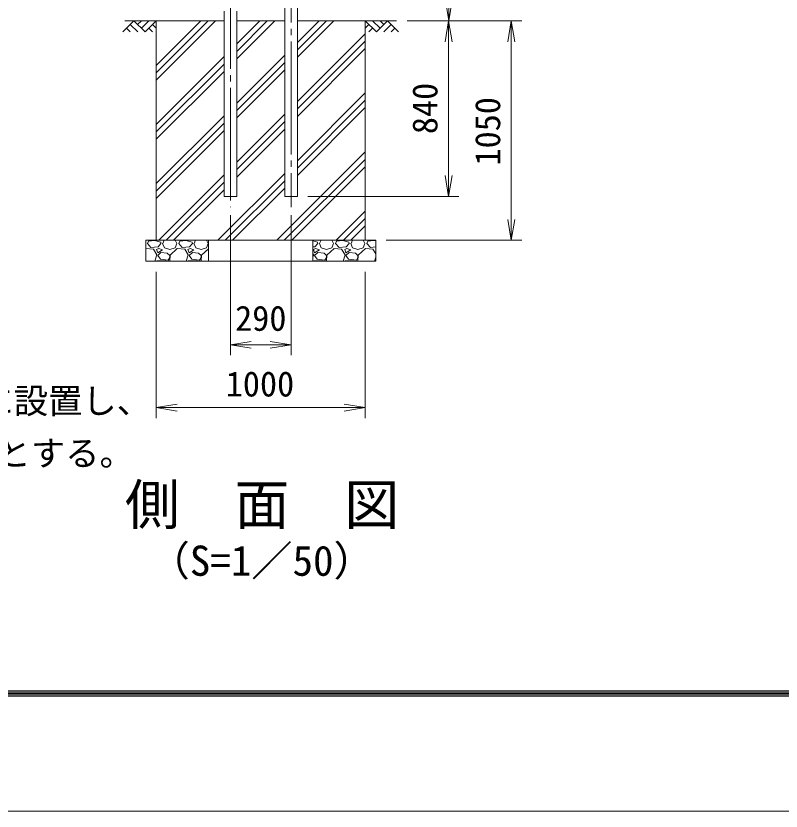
# Model space of a CAD drawing. Units: millimetres, scale not verified, with parts at other scales. Extents: x -10500 to 10500, y -7425 to 7425.
# Drawn here: x -4097 to -436, y -7425 to -3622 of the extents above; entities that cross this region are included whole.
import ezdxf
from ezdxf.enums import TextEntityAlignment as Align

# ---------------------------------------------------------------- set-up
doc = ezdxf.new("R2010")
doc.units = ezdxf.units.MM
doc.header["$LTSCALE"] = 30
doc.linetypes.add('LONG_CHAIN', pattern=[21, 18, -1, 1, -1])
for name, color, linetype, lineweight in [('0-0_D-TTL', 7, 'Continuous', 9), ('0-1_D-TTL-TXT', 7, 'Continuous', 9), ('0-3_D-DCR-HCH', 7, 'Continuous', 9), ('0-4_D-STR1', 1, 'Continuous', 9), ('0-5_D-STR4', 7, 'Continuous', 9), ('0-6_D-BGD', 7, 'Continuous', 9), ('0-7_D-BMK', 2, 'LONG_CHAIN', 9), ('0-8_D-STR-DIM', 7, 'Continuous', 9), ('0-9_0', 7, 'Continuous', 9)]:
    doc.layers.add(name, color=color, linetype=linetype, lineweight=lineweight)
doc.styles.add('ＭＳ ゴシック', font='')
doc.styles.get('ＭＳ ゴシック').set_extended_font_data('MS Gothic')

# ---------------------------------------------------------------- blocks, each defined once
blk = doc.blocks.new('_Open')
at = {"layer": '0-9_0'}
blk.add_line((-30, 5), (0, 0), dxfattribs=at)
blk.add_lwpolyline([(-30, -5), (0, 0), (-30, 0)], dxfattribs=at)

msp = doc.modelspace()

# ---------------------------------------------------------------- linework, layer by layer
at = {"layer": '0-0_D-TTL', "color": 2}
msp.add_lwpolyline([(-10500, 7425), (10500, 7425), (10500, -7425), (-10500, -7425)], close=True, dxfattribs=at)
at = {"layer": '0-0_D-TTL'}
for points in [[(-9825, 6875), (9825, 6875), (9825, -6875), (-9825, -6875)], [(-9818.75, 6868.75), (9818.75, 6868.75), (9818.75, -6868.75), (-9818.75, -6868.75)], [(-9812.5, 6862.5), (9812.5, 6862.5), (9812.5, -6862.5), (-9812.5, -6862.5)], [(-9806.25, 6856.25), (9806.25, 6856.25), (9806.25, -6856.25), (-9806.25, -6856.25)], [(-9800, 6850), (9800, 6850), (9800, -6850), (-9800, -6850)]]:
    msp.add_lwpolyline(points, close=True, dxfattribs=at)
at = {"layer": '0-3_D-DCR-HCH'}
for p, q in [((-3532.05, -3645), (-3585.26, -3698.21)), ((-3532.05, -3645), (-3478.83, -3698.21)), ((-3514.31, -3662.74), (-3496.57, -3645)), ((-3496.57, -3680.47), (-3461.1, -3645)), ((-3478.83, -3698.21), (-3425.62, -3645)), ((-3425.62, -3646.2), (-3424.42, -3645)), ((-3425.62, -3929.04), (-3141.58, -3645)), ((-3425.62, -3893.69), (-3176.94, -3645)), ((-3425.62, -3858.33), (-3212.29, -3645)), ((-3040.37, -3826.63), (-2858.74, -3645)), ((-3040.37, -3791.28), (-2894.09, -3645)), ((-3040.37, -3755.92), (-2929.45, -3645)), ((-2750.37, -3819.48), (-2575.89, -3645)), ((-2750.37, -3784.12), (-2611.25, -3645)), ((-2750.37, -3748.76), (-2646.61, -3645)), ((-2372.41, -3698.21), (-2425.62, -3645)), ((-2354.67, -3680.47), (-2390.15, -3645)), ((-2319.2, -3645), (-2372.41, -3698.21)), ((-2336.84, -3662.83), (-2354.67, -3645)), ((-2319.2, -3645), (-2265.99, -3698.21)), ((-3567.52, -3680.47), (-3549.7, -3698.21)), ((-3549.78, -3662.74), (-3514.15, -3698.21)), ((-3461.1, -3680.47), (-3443.28, -3698.21)), ((-3443.36, -3662.74), (-3425.62, -3680.39)), ((-2407.88, -3662.74), (-2425.62, -3680.39)), ((-2390.15, -3680.47), (-2407.97, -3698.21)), ((-2301.46, -3662.74), (-2337.1, -3698.21)), ((-2283.72, -3680.47), (-2301.54, -3698.21)), ((-2750.37, -4031.61), (-2425.62, -3706.86)), ((-2750.37, -4066.96), (-2425.62, -3742.21)), ((-2750.37, -4102.32), (-2425.62, -3777.57)), ((-3425.62, -4141.17), (-3100.87, -3816.42)), ((-3040.37, -4038.77), (-2810.87, -3809.26)), ((-3425.62, -4176.53), (-3100.87, -3851.78)), ((-3040.37, -4074.12), (-2810.87, -3844.62)), ((-3425.62, -4211.88), (-3100.87, -3887.13)), ((-3040.37, -4109.48), (-2810.87, -3879.98)), ((-2750.37, -4314.45), (-2425.62, -3989.7)), ((-2750.37, -4349.81), (-2425.62, -4025.06)), ((-2750.37, -4385.16), (-2425.62, -4060.41)), ((-3425.62, -4424.02), (-3100.87, -4099.27)), ((-3040.37, -4321.61), (-2810.87, -4092.11)), ((-3425.62, -4459.37), (-3100.87, -4134.62)), ((-3040.37, -4356.96), (-2810.87, -4127.46)), ((-3425.62, -4494.73), (-3100.87, -4169.98)), ((-3040.37, -4392.32), (-2810.87, -4162.82)), ((-2848.08, -4695), (-2425.62, -4272.54)), ((-2812.72, -4695), (-2425.62, -4307.9)), ((-2777.37, -4695), (-2425.62, -4343.26)), ((-3413.76, -4695), (-3100.87, -4382.11)), ((-3130.92, -4695), (-2810.87, -4374.95)), ((-3095.56, -4695), (-2810.87, -4410.31)), ((-3378.41, -4695), (-3100.87, -4417.46)), ((-3060.21, -4695), (-2810.87, -4445.66)), ((-3343.05, -4695), (-3100.87, -4452.82)), ((-2565.23, -4695), (-2425.62, -4555.39)), ((-2529.88, -4695), (-2425.62, -4590.74)), ((-2494.52, -4695), (-2425.62, -4626.1)), ((-3467.17, -4710.74), (-3462.67, -4698.74)), ((-3450.67, -4728.74), (-3467.17, -4710.74)), ((-3434.17, -4695.74), (-3462.67, -4698.74)), ((-3404.17, -4703.24), (-3434.17, -4695.74)), ((-3402.67, -4710.74), (-3416.17, -4725.74)), ((-3402.67, -4710.74), (-3404.17, -4703.24)), ((-3395.17, -4710.74), (-3386.17, -4731.74)), ((-3393.67, -4710.74), (-3386.92, -4695)), ((-3335.17, -4731.74), (-3327.67, -4710.74)), ((-3334.94, -4695), (-3327.67, -4710.74)), ((-3317.17, -4710.74), (-3312.67, -4698.74)), ((-3300.67, -4728.74), (-3317.17, -4710.74)), ((-3284.17, -4695.74), (-3312.67, -4698.74)), ((-3254.17, -4703.24), (-3284.17, -4695.74)), ((-3252.67, -4710.74), (-3266.17, -4725.74)), ((-3252.67, -4710.74), (-3254.17, -4703.24)), ((-3245.17, -4710.74), (-3236.17, -4731.74)), ((-3243.67, -4710.74), (-3236.92, -4695)), ((-3185.17, -4731.74), (-3177.67, -4710.74)), ((-3184.94, -4695), (-3177.67, -4710.74)), ((-2654.17, -4703.24), (-2675.62, -4697.88)), ((-2652.67, -4710.74), (-2666.17, -4725.74)), ((-2652.67, -4710.74), (-2654.17, -4703.24)), ((-2645.17, -4710.74), (-2636.17, -4731.74)), ((-2643.67, -4710.74), (-2636.92, -4695)), ((-2585.17, -4731.74), (-2577.67, -4710.74)), ((-2584.94, -4695), (-2577.67, -4710.74)), ((-2567.17, -4710.74), (-2562.67, -4698.74)), ((-2550.67, -4728.74), (-2567.17, -4710.74)), ((-2534.17, -4695.74), (-2562.67, -4698.74)), ((-2504.17, -4703.24), (-2534.17, -4695.74)), ((-2502.67, -4710.74), (-2516.17, -4725.74)), ((-2502.67, -4710.74), (-2504.17, -4703.24)), ((-2495.17, -4710.74), (-2486.17, -4731.74)), ((-2493.67, -4710.74), (-2486.92, -4695)), ((-2435.17, -4731.74), (-2427.67, -4710.74)), ((-2434.94, -4695), (-2427.67, -4710.74)), ((-2417.17, -4710.74), (-2412.67, -4698.74)), ((-2400.67, -4728.74), (-2417.17, -4710.74)), ((-2384.17, -4695.74), (-2412.67, -4698.74)), ((-2375.62, -4697.88), (-2384.17, -4695.74)), ((-3474.67, -4734.74), (-3475.62, -4735.61)), ((-3438.67, -4737.74), (-3474.67, -4734.74)), ((-3416.17, -4725.74), (-3450.67, -4728.74)), ((-3422.17, -4764.74), (-3438.67, -4737.74)), ((-3413.17, -4734.74), (-3423.67, -4739.24)), ((-3423.67, -4739.24), (-3417.67, -4754.24)), ((-3417.67, -4754.24), (-3395.17, -4740.74)), ((-3402.67, -4752.74), (-3417.67, -4767.74)), ((-3395.17, -4740.74), (-3413.17, -4734.74)), ((-3372.67, -4757.24), (-3402.67, -4752.74)), ((-3386.17, -4731.74), (-3360.67, -4739.24)), ((-3360.67, -4739.24), (-3335.17, -4731.74)), ((-3324.67, -4734.74), (-3359.17, -4766.24)), ((-3288.67, -4737.74), (-3324.67, -4734.74)), ((-3266.17, -4725.74), (-3300.67, -4728.74)), ((-3272.17, -4764.74), (-3288.67, -4737.74)), ((-3263.17, -4734.74), (-3273.67, -4739.24)), ((-3273.67, -4739.24), (-3267.67, -4754.24)), ((-3267.67, -4754.24), (-3245.17, -4740.74)), ((-3252.67, -4752.74), (-3267.67, -4767.74)), ((-3245.17, -4740.74), (-3263.17, -4734.74)), ((-3222.67, -4757.24), (-3252.67, -4752.74)), ((-3236.17, -4731.74), (-3210.67, -4739.24)), ((-3210.67, -4739.24), (-3185.17, -4731.74)), ((-3175.62, -4735.61), (-3209.17, -4766.24)), ((-2666.17, -4725.74), (-2675.62, -4726.57)), ((-2663.17, -4734.74), (-2673.67, -4739.24)), ((-2673.67, -4739.24), (-2667.67, -4754.24)), ((-2667.67, -4754.24), (-2645.17, -4740.74)), ((-2652.67, -4752.74), (-2667.67, -4767.74)), ((-2645.17, -4740.74), (-2663.17, -4734.74)), ((-2622.67, -4757.24), (-2652.67, -4752.74)), ((-2636.17, -4731.74), (-2610.67, -4739.24)), ((-2610.67, -4739.24), (-2585.17, -4731.74)), ((-2574.67, -4734.74), (-2609.17, -4766.24)), ((-2538.67, -4737.74), (-2574.67, -4734.74)), ((-2516.17, -4725.74), (-2550.67, -4728.74)), ((-2522.17, -4764.74), (-2538.67, -4737.74)), ((-2513.17, -4734.74), (-2523.67, -4739.24)), ((-2523.67, -4739.24), (-2517.67, -4754.24)), ((-2517.67, -4754.24), (-2495.17, -4740.74)), ((-2502.67, -4752.74), (-2517.67, -4767.74)), ((-2495.17, -4740.74), (-2513.17, -4734.74)), ((-2472.67, -4757.24), (-2502.67, -4752.74)), ((-2486.17, -4731.74), (-2460.67, -4739.24)), ((-2460.67, -4739.24), (-2435.17, -4731.74)), ((-2424.67, -4734.74), (-2459.17, -4766.24)), ((-2388.67, -4737.74), (-2424.67, -4734.74)), ((-2375.62, -4726.57), (-2400.67, -4728.74)), ((-2375.62, -4759.1), (-2388.67, -4737.74)), ((-3431.85, -4795), (-3422.17, -4764.74)), ((-3417.67, -4767.74), (-3405.67, -4785.74)), ((-3405.67, -4785.74), (-3368.17, -4790.24)), ((-3360.67, -4767.74), (-3372.67, -4757.24)), ((-3368.17, -4790.24), (-3360.67, -4776.74)), ((-3360.67, -4776.74), (-3360.67, -4767.74)), ((-3359.17, -4766.24), (-3360.54, -4795)), ((-3281.85, -4795), (-3272.17, -4764.74)), ((-3267.67, -4767.74), (-3255.67, -4785.74)), ((-3255.67, -4785.74), (-3218.17, -4790.24)), ((-3210.67, -4767.74), (-3222.67, -4757.24)), ((-3218.17, -4790.24), (-3210.67, -4776.74)), ((-3210.67, -4776.74), (-3210.67, -4767.74)), ((-3209.17, -4766.24), (-3210.54, -4795)), ((-2672.17, -4764.74), (-2675.62, -4759.1)), ((-2675.62, -4775.53), (-2672.17, -4764.74)), ((-2667.67, -4767.74), (-2655.67, -4785.74)), ((-2655.67, -4785.74), (-2618.17, -4790.24)), ((-2610.67, -4767.74), (-2622.67, -4757.24)), ((-2618.17, -4790.24), (-2610.67, -4776.74)), ((-2610.67, -4776.74), (-2610.67, -4767.74)), ((-2609.17, -4766.24), (-2610.54, -4795)), ((-2531.85, -4795), (-2522.17, -4764.74)), ((-2517.67, -4767.74), (-2505.67, -4785.74)), ((-2505.67, -4785.74), (-2468.17, -4790.24)), ((-2460.67, -4767.74), (-2472.67, -4757.24)), ((-2468.17, -4790.24), (-2460.67, -4776.74)), ((-2460.67, -4776.74), (-2460.67, -4767.74)), ((-2459.17, -4766.24), (-2460.54, -4795)), ((-2381.85, -4795), (-2375.62, -4775.53)), ((-3422.25, -4795), (-3420.67, -4793.24)), ((-3420.67, -4793.24), (-3381.67, -4793.24)), ((-3381.67, -4793.24), (-3379.13, -4795)), ((-3272.25, -4795), (-3270.67, -4793.24)), ((-3270.67, -4793.24), (-3231.67, -4793.24)), ((-3231.67, -4793.24), (-3229.13, -4795)), ((-2672.25, -4795), (-2670.67, -4793.24)), ((-2670.67, -4793.24), (-2631.67, -4793.24)), ((-2631.67, -4793.24), (-2629.13, -4795)), ((-2522.25, -4795), (-2520.67, -4793.24)), ((-2520.67, -4793.24), (-2481.67, -4793.24)), ((-2481.67, -4793.24), (-2479.13, -4795))]:
    msp.add_line(p, q, dxfattribs=at)
for points in [[(-2810.87, -3645), (-3040.37, -3645), (-3040.37, -4485), (-3100.87, -4485), (-3100.87, -3645), (-3425.62, -3645), (-3425.62, -4695), (-2425.62, -4695), (-2425.62, -3645), (-2750.37, -3645), (-2750.37, -4485), (-2810.87, -4485)], [(-3475.62, -4695), (-3475.62, -4795), (-3175.62, -4795), (-3175.62, -4695)], [(-2375.62, -4795), (-2375.62, -4695), (-2675.62, -4695), (-2675.62, -4795)]]:
    msp.add_lwpolyline(points, close=True, dxfattribs=at)
at = {"layer": '0-4_D-STR1'}
msp.add_line((-3040.37, -3598.45), (-3040.37, -4485), dxfattribs=at)
for points in [[(-2750.37, 1867), (-2750.37, -4485), (-2810.87, -4485), (-2810.87, -3095)], [(-3040.37, -4485), (-3100.87, -4485), (-3100.87, -3598.45)]]:
    msp.add_lwpolyline(points, dxfattribs=at)
at = {"layer": '0-5_D-STR4'}
for p, q in [((-2810.87, -3645), (-3040.37, -3645)), ((-2425.62, -3645), (-2750.37, -3645)), ((-2425.62, -4695), (-2425.62, -3645)), ((-3475.62, -4695), (-2375.62, -4695)), ((-3475.62, -4695), (-3475.62, -4795)), ((-2375.62, -4695), (-2375.62, -4795)), ((-3475.62, -4795), (-2375.62, -4795))]:
    msp.add_line(p, q, dxfattribs=at)
msp.add_lwpolyline([(-3100.87, -3645), (-3425.62, -3645), (-3425.62, -4695)], dxfattribs=at)
at = {"layer": '0-6_D-BGD'}
for p, q in [((-3575.62, -3645), (-3425.62, -3645)), ((-2275.62, -3645), (-2425.62, -3645))]:
    msp.add_line(p, q, dxfattribs=at)
at = {"layer": '0-7_D-BMK'}
for p, q in [((-3070.62, 2335), (-3070.62, -4536)), ((-2780.62, 1926), (-2780.62, -4536))]:
    msp.add_line(p, q, dxfattribs=at)
at = {"layer": '0-8_D-STR-DIM'}
for p, q in [((-2225.62, -3645), (-1977.07, -3645)), ((-2225.62, -3645), (-1975.76, -3645)), ((-2225.62, -3645), (-1677.07, -3645)), ((-2027.07, -4385), (-2027.07, -3745)), ((-1727.07, -3745), (-1727.07, -4595)), ((-2700.37, -4485), (-1977.07, -4485)), ((-3070.62, -4575), (-3070.62, -5245)), ((-2780.62, -4575), (-2780.62, -5245)), ((-2325.62, -4695), (-1677.07, -4695)), ((-3425.62, -4845), (-3425.62, -5545)), ((-2425.62, -4845), (-2425.62, -5545)), ((-2970.62, -5195), (-2880.62, -5195)), ((-3325.62, -5495), (-2525.62, -5495))]:
    msp.add_line(p, q, dxfattribs=at)

# ---------------------------------------------------------------- block references
at = {"layer": '0-8_D-STR-DIM', "xscale": 3.333333, "yscale": 3.333333}
for p, rotation in [((-2025.76, -3645), 270), ((-2027.07, -3645), 90), ((-1727.07, -3645), 90), ((-2027.07, -4485), 270), ((-1727.07, -4695), 270), ((-3070.62, -5195), 180), ((-3425.62, -5495), 180)]:
    msp.add_blockref('_Open', p, dxfattribs=dict(at, rotation=rotation))
for p in [(-2780.62, -5195), (-2425.62, -5495)]:
    msp.add_blockref('_Open', p, dxfattribs=at)

# ---------------------------------------------------------------- texts
at = {"layer": '0-1_D-TTL-TXT', "style": 'ＭＳ ゴシック'}
for s, height, p in [('（注記）ブレースは端部スパン、隅部両サイドスパンに設置し、', 120.3, (-8209.13, -5559.33)), ('\u3000\u3000\u3000\u3000中間部は隔本スパン毎（1スパンおき）に設置とする。', 120.3, (-8209.13, -5809.33)), ('側\u3000面\u3000図', 192.4, (-3575.37, -6112.95)), ('（S=1／50）', 144.3, (-3461.66, -6342.89))]:
    msp.add_text(s, height=height, dxfattribs=at).set_placement(p, align=Align.BOTTOM_LEFT)
at = {"layer": '0-8_D-STR-DIM', "style": 'ＭＳ ゴシック'}
for s, p in [('840', (-2043.94, -4187.19)), ('1050', (-1743.94, -4337.25))]:
    msp.add_text(s, height=120.3, rotation=90, dxfattribs=at).set_placement(p, align=Align.BOTTOM_LEFT)
for s, p in [('290', (-3048.12, -5163.98)), ('1000', (-3092.87, -5478.13))]:
    msp.add_text(s, height=120.3, dxfattribs=at).set_placement(p, align=Align.BOTTOM_LEFT)

doc.saveas('drawing.dxf')
